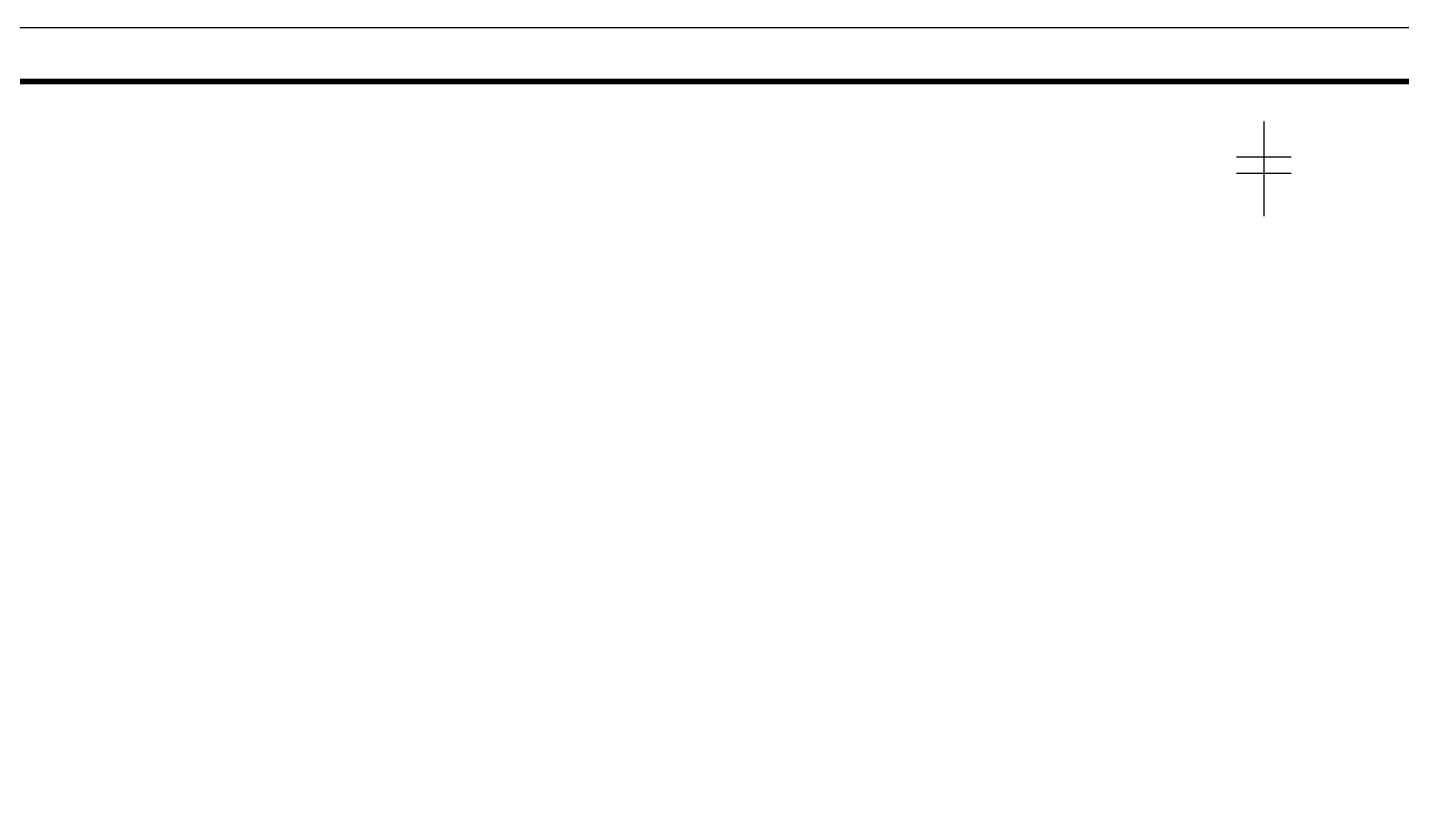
# Model space of a CAD drawing. Extents: x -518115 to 790560, y -210384 to 1628073.
# Drawn here: x 422734 to 448167, y 224321 to 238607 of the extents above; entities that cross this region are included whole.
import ezdxf

# ---------------------------------------------------------------- set-up
doc = ezdxf.new("R2010")
doc.units = 0
doc.header["$LTSCALE"] = 1000
doc.header["$MEASUREMENT"] = 0
doc.layers.add('yichutu', color=7, linetype='Continuous', true_color=0xffffff, plot=False)
doc.layers.add('图框', color=140, linetype='Continuous')

# ---------------------------------------------------------------- blocks, each defined once
blk = doc.blocks.new('yct-841-594-84100-59399.9999999999-100-1000.0')
at = {"layer": 'yichutu', "color": 7, "true_color": 0xffffff}
blk.add_lwpolyline([(0, 0), (0, 59400), (84100, 59400), (84100, 0)], close=True, dxfattribs=at)
blk = doc.blocks.new('TK')
at = {"layer": '图框'}
blk.add_lwpolyline([(465375, 548714), (549475, 548714), (549475, 489314), (465375, 489314)], close=True, dxfattribs=at)
blk.add_lwpolyline([(465375, 548714), (549475, 548714), (549475, 489314), (465375, 489314)], close=True, dxfattribs=at)
at = {"layer": '图框', "const_width": 100}
blk.add_lwpolyline([(548475, 490314), (548475, 547714), (467875, 547714), (467875, 490314)], close=True, dxfattribs=at)

msp = doc.modelspace()

# ---------------------------------------------------------------- linework, layer by layer
for p, q in [((445616.6, 236868.1), (445616.6, 235117.1)), ((445616.6, 236868.1), (445616.6, 235117.1)), ((445109.2, 236211.5), (446124, 236211.5)), ((445109.2, 236211.5), (446124, 236211.5)), ((445109.2, 235908.2), (446124, 235908.2)), ((445109.2, 235908.2), (446124, 235908.2))]:
    msp.add_line(p, q)

# ---------------------------------------------------------------- block references
msp.add_blockref('TK', (-59060.9, -310106.9))
at = {"layer": 'yichutu'}
msp.add_blockref('yct-841-594-84100-59399.9999999999-100-1000.0', (406314.1, 179206.8), dxfattribs=at)

doc.saveas('drawing.dxf')
